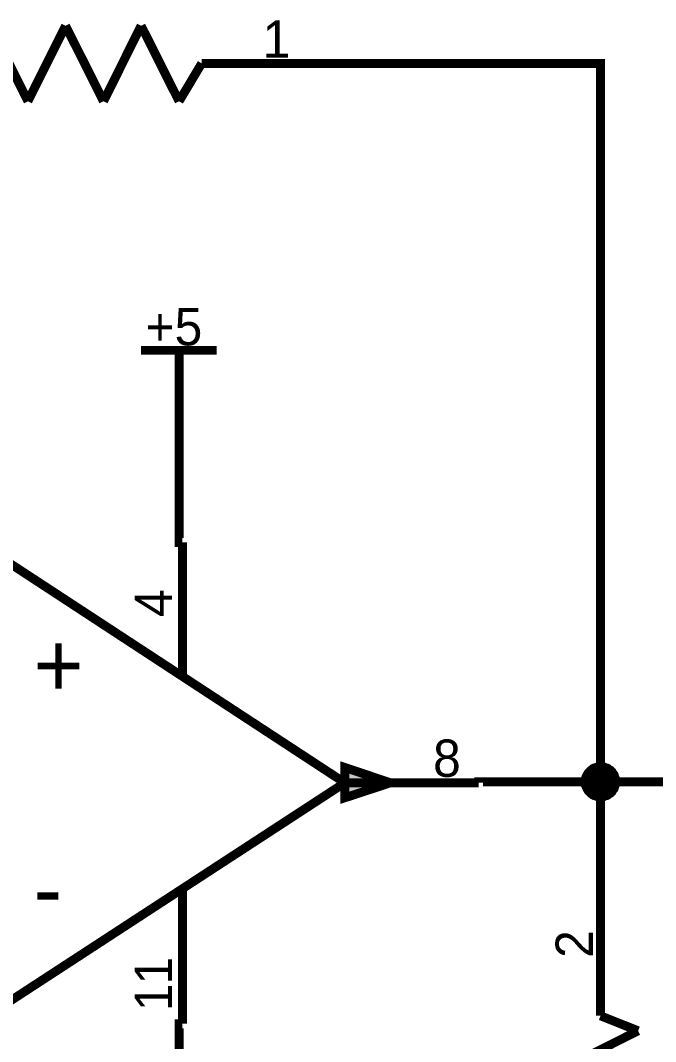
# Model space of a CAD drawing. Header units: millimetres. Extents: x 0 to 800, y 0 to 567.
# Drawn here: x 158.5 to 179.87, y 259.7 to 294.05 of the extents above; entities that cross this region are included whole.
import ezdxf

# ---------------------------------------------------------------- set-up
doc = ezdxf.new("R2010")
doc.units = ezdxf.units.MM
doc.layers.add('Sheet', color=255, linetype='Continuous')

msp = doc.modelspace()

# ---------------------------------------------------------------- linework, layer by layer
at = {"layer": 'Sheet'}
for points, const_width in [([(158.754, 291.33), (157.489, 293.872)], 0.3), ([(160.02, 293.872), (158.754, 291.33)], 0.3), ([(161.297, 291.33), (160.02, 293.872)], 0.3), ([(162.562, 293.872), (161.297, 291.33)], 0.3), ([(163.839, 291.33), (162.562, 293.872)], 0.3), ([(164.601, 292.606), (163.839, 291.33)], 0.3), ([(164.601, 292.606), (169.674, 292.606)], 0.3), ([(164.601, 292.606), (165.362, 292.606)], 0.3), ([(169.674, 292.606), (178.018, 292.606), (178.018, 268.438)], 0.3), ([(178.018, 265.649), (178.018, 268.438), (178.018, 268.438), (187.705, 268.438), (205.524, 268.438), (205.524, 290.21)], 0.3), ([(162.562, 282.952), (165.105, 282.952)], 0.3), ([(163.839, 280.41), (163.839, 282.952)], 0.3), ([(163.839, 280.41), (163.839, 276.49), (163.951, 276.49)], 0.3), ([(163.951, 271.988), (163.951, 276.49)], 0.3), ([(157.959, 275.908), (169.416, 268.404)], 0.3), ([(177.503, 268.438), (177.503, 268.46), (177.503, 268.494), (177.514, 268.516), (177.514, 268.539), (177.514, 268.561), (177.525, 268.584), (177.536, 268.617), (177.547, 268.64), (177.559, 268.662), (177.57, 268.684), (177.581, 268.696), (177.592, 268.718), (177.603, 268.74), (177.626, 268.763), (177.637, 268.774), (177.659, 268.796), (177.671, 268.808), (177.693, 268.83), (177.715, 268.841), (177.727, 268.852), (177.749, 268.875), (177.771, 268.886), (177.794, 268.897), (177.816, 268.897), (177.839, 268.908), (177.861, 268.92), (177.895, 268.931), (177.917, 268.931), (177.939, 268.931), (177.962, 268.942), (177.995, 268.942), (178.018, 268.942)], 0.3), ([(177.503, 268.438), (177.503, 268.46), (177.503, 268.494), (177.514, 268.516), (177.514, 268.539), (177.514, 268.561), (177.525, 268.584), (177.536, 268.617), (177.547, 268.64), (177.559, 268.662), (177.57, 268.684), (177.581, 268.696), (177.592, 268.718), (177.603, 268.74), (177.626, 268.763), (177.637, 268.774), (177.659, 268.796), (177.671, 268.808), (177.693, 268.83), (177.715, 268.841), (177.727, 268.852), (177.749, 268.875), (177.771, 268.886), (177.794, 268.897), (177.816, 268.897), (177.839, 268.908), (177.861, 268.92), (177.895, 268.931), (177.917, 268.931), (177.939, 268.931), (177.962, 268.942), (177.995, 268.942), (178.018, 268.942)], 0.3), ([(177.503, 268.438), (177.503, 268.46), (177.503, 268.494), (177.514, 268.516), (177.514, 268.539), (177.514, 268.561), (177.525, 268.584), (177.536, 268.617), (177.547, 268.64), (177.559, 268.662), (177.57, 268.684), (177.581, 268.696), (177.592, 268.718), (177.603, 268.74), (177.626, 268.763), (177.637, 268.774), (177.659, 268.796), (177.671, 268.808), (177.693, 268.83), (177.715, 268.841), (177.727, 268.852), (177.749, 268.875), (177.771, 268.886), (177.794, 268.897), (177.816, 268.897), (177.839, 268.908), (177.861, 268.92), (177.895, 268.931), (177.917, 268.931), (177.939, 268.931), (177.962, 268.942), (177.995, 268.942), (178.018, 268.942)], 0.3), ([(177.503, 268.438), (177.503, 268.46), (177.503, 268.494), (177.514, 268.516), (177.514, 268.539), (177.514, 268.561), (177.525, 268.584), (177.536, 268.617), (177.547, 268.64), (177.559, 268.662), (177.57, 268.684), (177.581, 268.696), (177.592, 268.718), (177.603, 268.74), (177.626, 268.763), (177.637, 268.774), (177.659, 268.796), (177.671, 268.808), (177.693, 268.83), (177.715, 268.841), (177.727, 268.852), (177.749, 268.875), (177.771, 268.886), (177.794, 268.897), (177.816, 268.897), (177.839, 268.908), (177.861, 268.92), (177.895, 268.931), (177.917, 268.931), (177.939, 268.931), (177.962, 268.942), (177.995, 268.942), (178.018, 268.942)], 0.3), ([(177.503, 268.438), (177.503, 268.46), (177.503, 268.494), (177.514, 268.516), (177.514, 268.539), (177.514, 268.561), (177.525, 268.584), (177.536, 268.617), (177.547, 268.64), (177.559, 268.662), (177.57, 268.684), (177.581, 268.696), (177.592, 268.718), (177.603, 268.74), (177.626, 268.763), (177.637, 268.774), (177.659, 268.796), (177.671, 268.808), (177.693, 268.83), (177.715, 268.841), (177.727, 268.852), (177.749, 268.875), (177.771, 268.886), (177.794, 268.897), (177.816, 268.897), (177.839, 268.908), (177.861, 268.92), (177.895, 268.931), (177.917, 268.931), (177.939, 268.931), (177.962, 268.942), (177.995, 268.942), (178.018, 268.942)], 0.3), ([(177.503, 268.438), (177.503, 268.46), (177.503, 268.494), (177.514, 268.516), (177.514, 268.539), (177.514, 268.561), (177.525, 268.584), (177.536, 268.617), (177.547, 268.64), (177.559, 268.662), (177.57, 268.684), (177.581, 268.696), (177.592, 268.718), (177.603, 268.74), (177.626, 268.763), (177.637, 268.774), (177.659, 268.796), (177.671, 268.808), (177.693, 268.83), (177.715, 268.841), (177.727, 268.852), (177.749, 268.875), (177.771, 268.886), (177.794, 268.897), (177.816, 268.897), (177.839, 268.908), (177.861, 268.92), (177.895, 268.931), (177.917, 268.931), (177.939, 268.931), (177.962, 268.942), (177.995, 268.942), (178.018, 268.942)], 0.3), ([(177.503, 268.438), (177.503, 268.46), (177.503, 268.494), (177.514, 268.516), (177.514, 268.539), (177.514, 268.561), (177.525, 268.584), (177.536, 268.617), (177.547, 268.64), (177.559, 268.662), (177.57, 268.684), (177.581, 268.696), (177.592, 268.718), (177.603, 268.74), (177.626, 268.763), (177.637, 268.774), (177.659, 268.796), (177.671, 268.808), (177.693, 268.83), (177.715, 268.841), (177.727, 268.852), (177.749, 268.875), (177.771, 268.886), (177.794, 268.897), (177.816, 268.897), (177.839, 268.908), (177.861, 268.92), (177.895, 268.931), (177.917, 268.931), (177.939, 268.931), (177.962, 268.942), (177.995, 268.942), (178.018, 268.942)], 0.3), ([(177.503, 268.438), (177.503, 268.46), (177.503, 268.494), (177.514, 268.516), (177.514, 268.539), (177.514, 268.561), (177.525, 268.584), (177.536, 268.617), (177.547, 268.64), (177.559, 268.662), (177.57, 268.684), (177.581, 268.696), (177.592, 268.718), (177.603, 268.74), (177.626, 268.763), (177.637, 268.774), (177.659, 268.796), (177.671, 268.808), (177.693, 268.83), (177.715, 268.841), (177.727, 268.852), (177.749, 268.875), (177.771, 268.886), (177.794, 268.897), (177.816, 268.897), (177.839, 268.908), (177.861, 268.92), (177.895, 268.931), (177.917, 268.931), (177.939, 268.931), (177.962, 268.942), (177.995, 268.942), (178.018, 268.942)], 0.3), ([(177.503, 268.438), (177.503, 268.46), (177.503, 268.494), (177.514, 268.516), (177.514, 268.539), (177.514, 268.561), (177.525, 268.584), (177.536, 268.617), (177.547, 268.64), (177.559, 268.662), (177.57, 268.684), (177.581, 268.696), (177.592, 268.718), (177.603, 268.74), (177.626, 268.763), (177.637, 268.774), (177.659, 268.796), (177.671, 268.808), (177.693, 268.83), (177.715, 268.841), (177.727, 268.852), (177.749, 268.875), (177.771, 268.886), (177.794, 268.897), (177.816, 268.897), (177.839, 268.908), (177.861, 268.92), (177.895, 268.931), (177.917, 268.931), (177.939, 268.931), (177.962, 268.942), (177.995, 268.942), (178.018, 268.942)], 0.0991), ([(177.503, 268.438), (177.503, 268.46), (177.503, 268.494), (177.514, 268.516), (177.514, 268.539), (177.514, 268.561), (177.525, 268.584), (177.536, 268.617), (177.547, 268.64), (177.559, 268.662), (177.57, 268.684), (177.581, 268.696), (177.592, 268.718), (177.603, 268.74), (177.626, 268.763), (177.637, 268.774), (177.659, 268.796), (177.671, 268.808), (177.693, 268.83), (177.715, 268.841), (177.727, 268.852), (177.749, 268.875), (177.771, 268.886), (177.794, 268.897), (177.816, 268.897), (177.839, 268.908), (177.861, 268.92), (177.895, 268.931), (177.917, 268.931), (177.939, 268.931), (177.962, 268.942), (177.995, 268.942), (178.018, 268.942)], 0.0991), ([(177.503, 268.438), (177.503, 268.46), (177.503, 268.494), (177.514, 268.516), (177.514, 268.539), (177.514, 268.561), (177.525, 268.584), (177.536, 268.617), (177.547, 268.64), (177.559, 268.662), (177.57, 268.684), (177.581, 268.696), (177.592, 268.718), (177.603, 268.74), (177.626, 268.763), (177.637, 268.774), (177.659, 268.796), (177.671, 268.808), (177.693, 268.83), (177.715, 268.841), (177.727, 268.852), (177.749, 268.875), (177.771, 268.886), (177.794, 268.897), (177.816, 268.897), (177.839, 268.908), (177.861, 268.92), (177.895, 268.931), (177.917, 268.931), (177.939, 268.931), (177.962, 268.942), (177.995, 268.942), (178.018, 268.942)], 0.0991), ([(177.503, 268.438), (177.503, 268.46), (177.503, 268.494), (177.514, 268.516), (177.514, 268.539), (177.514, 268.561), (177.525, 268.584), (177.536, 268.617), (177.547, 268.64), (177.559, 268.662), (177.57, 268.684), (177.581, 268.696), (177.592, 268.718), (177.603, 268.74), (177.626, 268.763), (177.637, 268.774), (177.659, 268.796), (177.671, 268.808), (177.693, 268.83), (177.715, 268.841), (177.727, 268.852), (177.749, 268.875), (177.771, 268.886), (177.794, 268.897), (177.816, 268.897), (177.839, 268.908), (177.861, 268.92), (177.895, 268.931), (177.917, 268.931), (177.939, 268.931), (177.962, 268.942), (177.995, 268.942), (178.018, 268.942)], 0.0991), ([(177.503, 268.438), (177.503, 268.46), (177.503, 268.494), (177.514, 268.516), (177.514, 268.539), (177.514, 268.561), (177.525, 268.584), (177.536, 268.617), (177.547, 268.64), (177.559, 268.662), (177.57, 268.684), (177.581, 268.696), (177.592, 268.718), (177.603, 268.74), (177.626, 268.763), (177.637, 268.774), (177.659, 268.796), (177.671, 268.808), (177.693, 268.83), (177.715, 268.841), (177.727, 268.852), (177.749, 268.875), (177.771, 268.886), (177.794, 268.897), (177.816, 268.897), (177.839, 268.908), (177.861, 268.92), (177.895, 268.931), (177.917, 268.931), (177.939, 268.931), (177.962, 268.942), (177.995, 268.942), (178.018, 268.942)], 0.0991), ([(177.503, 268.438), (177.503, 268.46), (177.503, 268.494), (177.514, 268.516), (177.514, 268.539), (177.514, 268.561), (177.525, 268.584), (177.536, 268.617), (177.547, 268.64), (177.559, 268.662), (177.57, 268.684), (177.581, 268.696), (177.592, 268.718), (177.603, 268.74), (177.626, 268.763), (177.637, 268.774), (177.659, 268.796), (177.671, 268.808), (177.693, 268.83), (177.715, 268.841), (177.727, 268.852), (177.749, 268.875), (177.771, 268.886), (177.794, 268.897), (177.816, 268.897), (177.839, 268.908), (177.861, 268.92), (177.895, 268.931), (177.917, 268.931), (177.939, 268.931), (177.962, 268.942), (177.995, 268.942), (178.018, 268.942)], 0.0991), ([(177.503, 268.438), (177.503, 268.46), (177.503, 268.494), (177.514, 268.516), (177.514, 268.539), (177.514, 268.561), (177.525, 268.584), (177.536, 268.617), (177.547, 268.64), (177.559, 268.662), (177.57, 268.684), (177.581, 268.696), (177.592, 268.718), (177.603, 268.74), (177.626, 268.763), (177.637, 268.774), (177.659, 268.796), (177.671, 268.808), (177.693, 268.83), (177.715, 268.841), (177.727, 268.852), (177.749, 268.875), (177.771, 268.886), (177.794, 268.897), (177.816, 268.897), (177.839, 268.908), (177.861, 268.92), (177.895, 268.931), (177.917, 268.931), (177.939, 268.931), (177.962, 268.942), (177.995, 268.942), (178.018, 268.942)], 0.0991), ([(177.503, 268.438), (177.503, 268.46), (177.503, 268.494), (177.514, 268.516), (177.514, 268.539), (177.514, 268.561), (177.525, 268.584), (177.536, 268.617), (177.547, 268.64), (177.559, 268.662), (177.57, 268.684), (177.581, 268.696), (177.592, 268.718), (177.603, 268.74), (177.626, 268.763), (177.637, 268.774), (177.659, 268.796), (177.671, 268.808), (177.693, 268.83), (177.715, 268.841), (177.727, 268.852), (177.749, 268.875), (177.771, 268.886), (177.794, 268.897), (177.816, 268.897), (177.839, 268.908), (177.861, 268.92), (177.895, 268.931), (177.917, 268.931), (177.939, 268.931), (177.962, 268.942), (177.995, 268.942), (178.018, 268.942)], 0.0991), ([(178.018, 268.942), (178.018, 268.942)], 0.3), ([(178.018, 268.942), (178.04, 268.942), (178.074, 268.942), (178.096, 268.931), (178.119, 268.931), (178.141, 268.931), (178.163, 268.92), (178.197, 268.908), (178.219, 268.897), (178.242, 268.897), (178.264, 268.886), (178.275, 268.875), (178.298, 268.852), (178.32, 268.841), (178.343, 268.83), (178.354, 268.808), (178.376, 268.796), (178.387, 268.774), (178.41, 268.763), (178.421, 268.74), (178.432, 268.718), (178.455, 268.696), (178.466, 268.684), (178.477, 268.662), (178.477, 268.64), (178.488, 268.617), (178.499, 268.584), (178.511, 268.561), (178.511, 268.539), (178.511, 268.516), (178.522, 268.494), (178.522, 268.46), (178.522, 268.438)], 0.3), ([(178.018, 268.942), (178.018, 268.942)], 0.3), ([(178.018, 268.942), (178.04, 268.942), (178.074, 268.942), (178.096, 268.931), (178.119, 268.931), (178.141, 268.931), (178.163, 268.92), (178.197, 268.908), (178.219, 268.897), (178.242, 268.897), (178.264, 268.886), (178.275, 268.875), (178.298, 268.852), (178.32, 268.841), (178.343, 268.83), (178.354, 268.808), (178.376, 268.796), (178.387, 268.774), (178.41, 268.763), (178.421, 268.74), (178.432, 268.718), (178.455, 268.696), (178.466, 268.684), (178.477, 268.662), (178.477, 268.64), (178.488, 268.617), (178.499, 268.584), (178.511, 268.561), (178.511, 268.539), (178.511, 268.516), (178.522, 268.494), (178.522, 268.46), (178.522, 268.438)], 0.3), ([(178.018, 268.942), (178.018, 268.942)], 0.3), ([(178.018, 268.942), (178.04, 268.942), (178.074, 268.942), (178.096, 268.931), (178.119, 268.931), (178.141, 268.931), (178.163, 268.92), (178.197, 268.908), (178.219, 268.897), (178.242, 268.897), (178.264, 268.886), (178.275, 268.875), (178.298, 268.852), (178.32, 268.841), (178.343, 268.83), (178.354, 268.808), (178.376, 268.796), (178.387, 268.774), (178.41, 268.763), (178.421, 268.74), (178.432, 268.718), (178.455, 268.696), (178.466, 268.684), (178.477, 268.662), (178.477, 268.64), (178.488, 268.617), (178.499, 268.584), (178.511, 268.561), (178.511, 268.539), (178.511, 268.516), (178.522, 268.494), (178.522, 268.46), (178.522, 268.438)], 0.3), ([(178.018, 268.942), (178.018, 268.942)], 0.3), ([(178.018, 268.942), (178.04, 268.942), (178.074, 268.942), (178.096, 268.931), (178.119, 268.931), (178.141, 268.931), (178.163, 268.92), (178.197, 268.908), (178.219, 268.897), (178.242, 268.897), (178.264, 268.886), (178.275, 268.875), (178.298, 268.852), (178.32, 268.841), (178.343, 268.83), (178.354, 268.808), (178.376, 268.796), (178.387, 268.774), (178.41, 268.763), (178.421, 268.74), (178.432, 268.718), (178.455, 268.696), (178.466, 268.684), (178.477, 268.662), (178.477, 268.64), (178.488, 268.617), (178.499, 268.584), (178.511, 268.561), (178.511, 268.539), (178.511, 268.516), (178.522, 268.494), (178.522, 268.46), (178.522, 268.438)], 0.3), ([(178.018, 268.942), (178.018, 268.942)], 0.3), ([(178.018, 268.942), (178.04, 268.942), (178.074, 268.942), (178.096, 268.931), (178.119, 268.931), (178.141, 268.931), (178.163, 268.92), (178.197, 268.908), (178.219, 268.897), (178.242, 268.897), (178.264, 268.886), (178.275, 268.875), (178.298, 268.852), (178.32, 268.841), (178.343, 268.83), (178.354, 268.808), (178.376, 268.796), (178.387, 268.774), (178.41, 268.763), (178.421, 268.74), (178.432, 268.718), (178.455, 268.696), (178.466, 268.684), (178.477, 268.662), (178.477, 268.64), (178.488, 268.617), (178.499, 268.584), (178.511, 268.561), (178.511, 268.539), (178.511, 268.516), (178.522, 268.494), (178.522, 268.46), (178.522, 268.438)], 0.3), ([(178.018, 268.942), (178.018, 268.942)], 0.3), ([(178.018, 268.942), (178.04, 268.942), (178.074, 268.942), (178.096, 268.931), (178.119, 268.931), (178.141, 268.931), (178.163, 268.92), (178.197, 268.908), (178.219, 268.897), (178.242, 268.897), (178.264, 268.886), (178.275, 268.875), (178.298, 268.852), (178.32, 268.841), (178.343, 268.83), (178.354, 268.808), (178.376, 268.796), (178.387, 268.774), (178.41, 268.763), (178.421, 268.74), (178.432, 268.718), (178.455, 268.696), (178.466, 268.684), (178.477, 268.662), (178.477, 268.64), (178.488, 268.617), (178.499, 268.584), (178.511, 268.561), (178.511, 268.539), (178.511, 268.516), (178.522, 268.494), (178.522, 268.46), (178.522, 268.438)], 0.3), ([(178.018, 268.942), (178.018, 268.942)], 0.3), ([(178.018, 268.942), (178.04, 268.942), (178.074, 268.942), (178.096, 268.931), (178.119, 268.931), (178.141, 268.931), (178.163, 268.92), (178.197, 268.908), (178.219, 268.897), (178.242, 268.897), (178.264, 268.886), (178.275, 268.875), (178.298, 268.852), (178.32, 268.841), (178.343, 268.83), (178.354, 268.808), (178.376, 268.796), (178.387, 268.774), (178.41, 268.763), (178.421, 268.74), (178.432, 268.718), (178.455, 268.696), (178.466, 268.684), (178.477, 268.662), (178.477, 268.64), (178.488, 268.617), (178.499, 268.584), (178.511, 268.561), (178.511, 268.539), (178.511, 268.516), (178.522, 268.494), (178.522, 268.46), (178.522, 268.438)], 0.3), ([(178.018, 268.942), (178.018, 268.942)], 0.3), ([(178.018, 268.942), (178.04, 268.942), (178.074, 268.942), (178.096, 268.931), (178.119, 268.931), (178.141, 268.931), (178.163, 268.92), (178.197, 268.908), (178.219, 268.897), (178.242, 268.897), (178.264, 268.886), (178.275, 268.875), (178.298, 268.852), (178.32, 268.841), (178.343, 268.83), (178.354, 268.808), (178.376, 268.796), (178.387, 268.774), (178.41, 268.763), (178.421, 268.74), (178.432, 268.718), (178.455, 268.696), (178.466, 268.684), (178.477, 268.662), (178.477, 268.64), (178.488, 268.617), (178.499, 268.584), (178.511, 268.561), (178.511, 268.539), (178.511, 268.516), (178.522, 268.494), (178.522, 268.46), (178.522, 268.438)], 0.3), ([(178.018, 268.942), (178.018, 268.942)], 0.0991), ([(178.018, 268.942), (178.04, 268.942), (178.074, 268.942), (178.096, 268.931), (178.119, 268.931), (178.141, 268.931), (178.163, 268.92), (178.197, 268.908), (178.219, 268.897), (178.242, 268.897), (178.264, 268.886), (178.275, 268.875), (178.298, 268.852), (178.32, 268.841), (178.343, 268.83), (178.354, 268.808), (178.376, 268.796), (178.387, 268.774), (178.41, 268.763), (178.421, 268.74), (178.432, 268.718), (178.455, 268.696), (178.466, 268.684), (178.477, 268.662), (178.477, 268.64), (178.488, 268.617), (178.499, 268.584), (178.511, 268.561), (178.511, 268.539), (178.511, 268.516), (178.522, 268.494), (178.522, 268.46), (178.522, 268.438)], 0.0991), ([(178.018, 268.942), (178.018, 268.942)], 0.0991), ([(178.018, 268.942), (178.04, 268.942), (178.074, 268.942), (178.096, 268.931), (178.119, 268.931), (178.141, 268.931), (178.163, 268.92), (178.197, 268.908), (178.219, 268.897), (178.242, 268.897), (178.264, 268.886), (178.275, 268.875), (178.298, 268.852), (178.32, 268.841), (178.343, 268.83), (178.354, 268.808), (178.376, 268.796), (178.387, 268.774), (178.41, 268.763), (178.421, 268.74), (178.432, 268.718), (178.455, 268.696), (178.466, 268.684), (178.477, 268.662), (178.477, 268.64), (178.488, 268.617), (178.499, 268.584), (178.511, 268.561), (178.511, 268.539), (178.511, 268.516), (178.522, 268.494), (178.522, 268.46), (178.522, 268.438)], 0.0991), ([(178.018, 268.942), (178.018, 268.942)], 0.0991), ([(178.018, 268.942), (178.04, 268.942), (178.074, 268.942), (178.096, 268.931), (178.119, 268.931), (178.141, 268.931), (178.163, 268.92), (178.197, 268.908), (178.219, 268.897), (178.242, 268.897), (178.264, 268.886), (178.275, 268.875), (178.298, 268.852), (178.32, 268.841), (178.343, 268.83), (178.354, 268.808), (178.376, 268.796), (178.387, 268.774), (178.41, 268.763), (178.421, 268.74), (178.432, 268.718), (178.455, 268.696), (178.466, 268.684), (178.477, 268.662), (178.477, 268.64), (178.488, 268.617), (178.499, 268.584), (178.511, 268.561), (178.511, 268.539), (178.511, 268.516), (178.522, 268.494), (178.522, 268.46), (178.522, 268.438)], 0.0991), ([(178.018, 268.942), (178.018, 268.942)], 0.0991), ([(178.018, 268.942), (178.04, 268.942), (178.074, 268.942), (178.096, 268.931), (178.119, 268.931), (178.141, 268.931), (178.163, 268.92), (178.197, 268.908), (178.219, 268.897), (178.242, 268.897), (178.264, 268.886), (178.275, 268.875), (178.298, 268.852), (178.32, 268.841), (178.343, 268.83), (178.354, 268.808), (178.376, 268.796), (178.387, 268.774), (178.41, 268.763), (178.421, 268.74), (178.432, 268.718), (178.455, 268.696), (178.466, 268.684), (178.477, 268.662), (178.477, 268.64), (178.488, 268.617), (178.499, 268.584), (178.511, 268.561), (178.511, 268.539), (178.511, 268.516), (178.522, 268.494), (178.522, 268.46), (178.522, 268.438)], 0.0991), ([(178.018, 268.942), (178.018, 268.942)], 0.0991), ([(178.018, 268.942), (178.04, 268.942), (178.074, 268.942), (178.096, 268.931), (178.119, 268.931), (178.141, 268.931), (178.163, 268.92), (178.197, 268.908), (178.219, 268.897), (178.242, 268.897), (178.264, 268.886), (178.275, 268.875), (178.298, 268.852), (178.32, 268.841), (178.343, 268.83), (178.354, 268.808), (178.376, 268.796), (178.387, 268.774), (178.41, 268.763), (178.421, 268.74), (178.432, 268.718), (178.455, 268.696), (178.466, 268.684), (178.477, 268.662), (178.477, 268.64), (178.488, 268.617), (178.499, 268.584), (178.511, 268.561), (178.511, 268.539), (178.511, 268.516), (178.522, 268.494), (178.522, 268.46), (178.522, 268.438)], 0.0991), ([(178.018, 268.942), (178.018, 268.942)], 0.0991), ([(178.018, 268.942), (178.04, 268.942), (178.074, 268.942), (178.096, 268.931), (178.119, 268.931), (178.141, 268.931), (178.163, 268.92), (178.197, 268.908), (178.219, 268.897), (178.242, 268.897), (178.264, 268.886), (178.275, 268.875), (178.298, 268.852), (178.32, 268.841), (178.343, 268.83), (178.354, 268.808), (178.376, 268.796), (178.387, 268.774), (178.41, 268.763), (178.421, 268.74), (178.432, 268.718), (178.455, 268.696), (178.466, 268.684), (178.477, 268.662), (178.477, 268.64), (178.488, 268.617), (178.499, 268.584), (178.511, 268.561), (178.511, 268.539), (178.511, 268.516), (178.522, 268.494), (178.522, 268.46), (178.522, 268.438)], 0.0991), ([(178.018, 268.942), (178.018, 268.942)], 0.0991), ([(178.018, 268.942), (178.04, 268.942), (178.074, 268.942), (178.096, 268.931), (178.119, 268.931), (178.141, 268.931), (178.163, 268.92), (178.197, 268.908), (178.219, 268.897), (178.242, 268.897), (178.264, 268.886), (178.275, 268.875), (178.298, 268.852), (178.32, 268.841), (178.343, 268.83), (178.354, 268.808), (178.376, 268.796), (178.387, 268.774), (178.41, 268.763), (178.421, 268.74), (178.432, 268.718), (178.455, 268.696), (178.466, 268.684), (178.477, 268.662), (178.477, 268.64), (178.488, 268.617), (178.499, 268.584), (178.511, 268.561), (178.511, 268.539), (178.511, 268.516), (178.522, 268.494), (178.522, 268.46), (178.522, 268.438)], 0.0991), ([(178.018, 268.942), (178.018, 268.942)], 0.0991), ([(178.018, 268.942), (178.04, 268.942), (178.074, 268.942), (178.096, 268.931), (178.119, 268.931), (178.141, 268.931), (178.163, 268.92), (178.197, 268.908), (178.219, 268.897), (178.242, 268.897), (178.264, 268.886), (178.275, 268.875), (178.298, 268.852), (178.32, 268.841), (178.343, 268.83), (178.354, 268.808), (178.376, 268.796), (178.387, 268.774), (178.41, 268.763), (178.421, 268.74), (178.432, 268.718), (178.455, 268.696), (178.466, 268.684), (178.477, 268.662), (178.477, 268.64), (178.488, 268.617), (178.499, 268.584), (178.511, 268.561), (178.511, 268.539), (178.511, 268.516), (178.522, 268.494), (178.522, 268.46), (178.522, 268.438)], 0.0991), ([(169.416, 268.404), (157.926, 260.912)], 0.3), ([(169.416, 268.404), (173.919, 268.404)], 0.3), ([(173.919, 268.404), (173.919, 268.438), (178.018, 268.438)], 0.3), ([(178.018, 267.934), (177.995, 267.934), (177.962, 267.934), (177.939, 267.945), (177.917, 267.945), (177.895, 267.945), (177.861, 267.956), (177.839, 267.968), (177.816, 267.979), (177.794, 267.979), (177.771, 267.99), (177.749, 268.001), (177.727, 268.024), (177.715, 268.035), (177.693, 268.046), (177.671, 268.068), (177.659, 268.08), (177.637, 268.102), (177.626, 268.113), (177.603, 268.136), (177.592, 268.158), (177.581, 268.18), (177.57, 268.192), (177.559, 268.214), (177.547, 268.236), (177.536, 268.259), (177.525, 268.292), (177.514, 268.315), (177.514, 268.337), (177.514, 268.36), (177.503, 268.382), (177.503, 268.416), (177.503, 268.438)], 0.3), ([(177.503, 268.438), (177.503, 268.438)], 0.3), ([(178.018, 267.934), (177.995, 267.934), (177.962, 267.934), (177.939, 267.945), (177.917, 267.945), (177.895, 267.945), (177.861, 267.956), (177.839, 267.968), (177.816, 267.979), (177.794, 267.979), (177.771, 267.99), (177.749, 268.001), (177.727, 268.024), (177.715, 268.035), (177.693, 268.046), (177.671, 268.068), (177.659, 268.08), (177.637, 268.102), (177.626, 268.113), (177.603, 268.136), (177.592, 268.158), (177.581, 268.18), (177.57, 268.192), (177.559, 268.214), (177.547, 268.236), (177.536, 268.259), (177.525, 268.292), (177.514, 268.315), (177.514, 268.337), (177.514, 268.36), (177.503, 268.382), (177.503, 268.416), (177.503, 268.438)], 0.3), ([(177.503, 268.438), (177.503, 268.438)], 0.3), ([(178.018, 267.934), (177.995, 267.934), (177.962, 267.934), (177.939, 267.945), (177.917, 267.945), (177.895, 267.945), (177.861, 267.956), (177.839, 267.968), (177.816, 267.979), (177.794, 267.979), (177.771, 267.99), (177.749, 268.001), (177.727, 268.024), (177.715, 268.035), (177.693, 268.046), (177.671, 268.068), (177.659, 268.08), (177.637, 268.102), (177.626, 268.113), (177.603, 268.136), (177.592, 268.158), (177.581, 268.18), (177.57, 268.192), (177.559, 268.214), (177.547, 268.236), (177.536, 268.259), (177.525, 268.292), (177.514, 268.315), (177.514, 268.337), (177.514, 268.36), (177.503, 268.382), (177.503, 268.416), (177.503, 268.438)], 0.3), ([(177.503, 268.438), (177.503, 268.438)], 0.3), ([(178.018, 267.934), (177.995, 267.934), (177.962, 267.934), (177.939, 267.945), (177.917, 267.945), (177.895, 267.945), (177.861, 267.956), (177.839, 267.968), (177.816, 267.979), (177.794, 267.979), (177.771, 267.99), (177.749, 268.001), (177.727, 268.024), (177.715, 268.035), (177.693, 268.046), (177.671, 268.068), (177.659, 268.08), (177.637, 268.102), (177.626, 268.113), (177.603, 268.136), (177.592, 268.158), (177.581, 268.18), (177.57, 268.192), (177.559, 268.214), (177.547, 268.236), (177.536, 268.259), (177.525, 268.292), (177.514, 268.315), (177.514, 268.337), (177.514, 268.36), (177.503, 268.382), (177.503, 268.416), (177.503, 268.438)], 0.3), ([(177.503, 268.438), (177.503, 268.438)], 0.3), ([(178.018, 267.934), (177.995, 267.934), (177.962, 267.934), (177.939, 267.945), (177.917, 267.945), (177.895, 267.945), (177.861, 267.956), (177.839, 267.968), (177.816, 267.979), (177.794, 267.979), (177.771, 267.99), (177.749, 268.001), (177.727, 268.024), (177.715, 268.035), (177.693, 268.046), (177.671, 268.068), (177.659, 268.08), (177.637, 268.102), (177.626, 268.113), (177.603, 268.136), (177.592, 268.158), (177.581, 268.18), (177.57, 268.192), (177.559, 268.214), (177.547, 268.236), (177.536, 268.259), (177.525, 268.292), (177.514, 268.315), (177.514, 268.337), (177.514, 268.36), (177.503, 268.382), (177.503, 268.416), (177.503, 268.438)], 0.3), ([(177.503, 268.438), (177.503, 268.438)], 0.3), ([(178.018, 267.934), (177.995, 267.934), (177.962, 267.934), (177.939, 267.945), (177.917, 267.945), (177.895, 267.945), (177.861, 267.956), (177.839, 267.968), (177.816, 267.979), (177.794, 267.979), (177.771, 267.99), (177.749, 268.001), (177.727, 268.024), (177.715, 268.035), (177.693, 268.046), (177.671, 268.068), (177.659, 268.08), (177.637, 268.102), (177.626, 268.113), (177.603, 268.136), (177.592, 268.158), (177.581, 268.18), (177.57, 268.192), (177.559, 268.214), (177.547, 268.236), (177.536, 268.259), (177.525, 268.292), (177.514, 268.315), (177.514, 268.337), (177.514, 268.36), (177.503, 268.382), (177.503, 268.416), (177.503, 268.438)], 0.3), ([(177.503, 268.438), (177.503, 268.438)], 0.3), ([(178.018, 267.934), (177.995, 267.934), (177.962, 267.934), (177.939, 267.945), (177.917, 267.945), (177.895, 267.945), (177.861, 267.956), (177.839, 267.968), (177.816, 267.979), (177.794, 267.979), (177.771, 267.99), (177.749, 268.001), (177.727, 268.024), (177.715, 268.035), (177.693, 268.046), (177.671, 268.068), (177.659, 268.08), (177.637, 268.102), (177.626, 268.113), (177.603, 268.136), (177.592, 268.158), (177.581, 268.18), (177.57, 268.192), (177.559, 268.214), (177.547, 268.236), (177.536, 268.259), (177.525, 268.292), (177.514, 268.315), (177.514, 268.337), (177.514, 268.36), (177.503, 268.382), (177.503, 268.416), (177.503, 268.438)], 0.3), ([(177.503, 268.438), (177.503, 268.438)], 0.3), ([(178.018, 267.934), (177.995, 267.934), (177.962, 267.934), (177.939, 267.945), (177.917, 267.945), (177.895, 267.945), (177.861, 267.956), (177.839, 267.968), (177.816, 267.979), (177.794, 267.979), (177.771, 267.99), (177.749, 268.001), (177.727, 268.024), (177.715, 268.035), (177.693, 268.046), (177.671, 268.068), (177.659, 268.08), (177.637, 268.102), (177.626, 268.113), (177.603, 268.136), (177.592, 268.158), (177.581, 268.18), (177.57, 268.192), (177.559, 268.214), (177.547, 268.236), (177.536, 268.259), (177.525, 268.292), (177.514, 268.315), (177.514, 268.337), (177.514, 268.36), (177.503, 268.382), (177.503, 268.416), (177.503, 268.438)], 0.3), ([(177.503, 268.438), (177.503, 268.438)], 0.3), ([(178.018, 267.934), (177.995, 267.934), (177.962, 267.934), (177.939, 267.945), (177.917, 267.945), (177.895, 267.945), (177.861, 267.956), (177.839, 267.968), (177.816, 267.979), (177.794, 267.979), (177.771, 267.99), (177.749, 268.001), (177.727, 268.024), (177.715, 268.035), (177.693, 268.046), (177.671, 268.068), (177.659, 268.08), (177.637, 268.102), (177.626, 268.113), (177.603, 268.136), (177.592, 268.158), (177.581, 268.18), (177.57, 268.192), (177.559, 268.214), (177.547, 268.236), (177.536, 268.259), (177.525, 268.292), (177.514, 268.315), (177.514, 268.337), (177.514, 268.36), (177.503, 268.382), (177.503, 268.416), (177.503, 268.438)], 0.0991), ([(177.503, 268.438), (177.503, 268.438)], 0.0991), ([(178.018, 267.934), (177.995, 267.934), (177.962, 267.934), (177.939, 267.945), (177.917, 267.945), (177.895, 267.945), (177.861, 267.956), (177.839, 267.968), (177.816, 267.979), (177.794, 267.979), (177.771, 267.99), (177.749, 268.001), (177.727, 268.024), (177.715, 268.035), (177.693, 268.046), (177.671, 268.068), (177.659, 268.08), (177.637, 268.102), (177.626, 268.113), (177.603, 268.136), (177.592, 268.158), (177.581, 268.18), (177.57, 268.192), (177.559, 268.214), (177.547, 268.236), (177.536, 268.259), (177.525, 268.292), (177.514, 268.315), (177.514, 268.337), (177.514, 268.36), (177.503, 268.382), (177.503, 268.416), (177.503, 268.438)], 0.0991), ([(177.503, 268.438), (177.503, 268.438)], 0.0991), ([(178.018, 267.934), (177.995, 267.934), (177.962, 267.934), (177.939, 267.945), (177.917, 267.945), (177.895, 267.945), (177.861, 267.956), (177.839, 267.968), (177.816, 267.979), (177.794, 267.979), (177.771, 267.99), (177.749, 268.001), (177.727, 268.024), (177.715, 268.035), (177.693, 268.046), (177.671, 268.068), (177.659, 268.08), (177.637, 268.102), (177.626, 268.113), (177.603, 268.136), (177.592, 268.158), (177.581, 268.18), (177.57, 268.192), (177.559, 268.214), (177.547, 268.236), (177.536, 268.259), (177.525, 268.292), (177.514, 268.315), (177.514, 268.337), (177.514, 268.36), (177.503, 268.382), (177.503, 268.416), (177.503, 268.438)], 0.0991), ([(177.503, 268.438), (177.503, 268.438)], 0.0991), ([(178.018, 267.934), (177.995, 267.934), (177.962, 267.934), (177.939, 267.945), (177.917, 267.945), (177.895, 267.945), (177.861, 267.956), (177.839, 267.968), (177.816, 267.979), (177.794, 267.979), (177.771, 267.99), (177.749, 268.001), (177.727, 268.024), (177.715, 268.035), (177.693, 268.046), (177.671, 268.068), (177.659, 268.08), (177.637, 268.102), (177.626, 268.113), (177.603, 268.136), (177.592, 268.158), (177.581, 268.18), (177.57, 268.192), (177.559, 268.214), (177.547, 268.236), (177.536, 268.259), (177.525, 268.292), (177.514, 268.315), (177.514, 268.337), (177.514, 268.36), (177.503, 268.382), (177.503, 268.416), (177.503, 268.438)], 0.0991), ([(177.503, 268.438), (177.503, 268.438)], 0.0991), ([(178.018, 267.934), (177.995, 267.934), (177.962, 267.934), (177.939, 267.945), (177.917, 267.945), (177.895, 267.945), (177.861, 267.956), (177.839, 267.968), (177.816, 267.979), (177.794, 267.979), (177.771, 267.99), (177.749, 268.001), (177.727, 268.024), (177.715, 268.035), (177.693, 268.046), (177.671, 268.068), (177.659, 268.08), (177.637, 268.102), (177.626, 268.113), (177.603, 268.136), (177.592, 268.158), (177.581, 268.18), (177.57, 268.192), (177.559, 268.214), (177.547, 268.236), (177.536, 268.259), (177.525, 268.292), (177.514, 268.315), (177.514, 268.337), (177.514, 268.36), (177.503, 268.382), (177.503, 268.416), (177.503, 268.438)], 0.0991), ([(177.503, 268.438), (177.503, 268.438)], 0.0991), ([(178.018, 267.934), (177.995, 267.934), (177.962, 267.934), (177.939, 267.945), (177.917, 267.945), (177.895, 267.945), (177.861, 267.956), (177.839, 267.968), (177.816, 267.979), (177.794, 267.979), (177.771, 267.99), (177.749, 268.001), (177.727, 268.024), (177.715, 268.035), (177.693, 268.046), (177.671, 268.068), (177.659, 268.08), (177.637, 268.102), (177.626, 268.113), (177.603, 268.136), (177.592, 268.158), (177.581, 268.18), (177.57, 268.192), (177.559, 268.214), (177.547, 268.236), (177.536, 268.259), (177.525, 268.292), (177.514, 268.315), (177.514, 268.337), (177.514, 268.36), (177.503, 268.382), (177.503, 268.416), (177.503, 268.438)], 0.0991), ([(177.503, 268.438), (177.503, 268.438)], 0.0991), ([(178.018, 267.934), (177.995, 267.934), (177.962, 267.934), (177.939, 267.945), (177.917, 267.945), (177.895, 267.945), (177.861, 267.956), (177.839, 267.968), (177.816, 267.979), (177.794, 267.979), (177.771, 267.99), (177.749, 268.001), (177.727, 268.024), (177.715, 268.035), (177.693, 268.046), (177.671, 268.068), (177.659, 268.08), (177.637, 268.102), (177.626, 268.113), (177.603, 268.136), (177.592, 268.158), (177.581, 268.18), (177.57, 268.192), (177.559, 268.214), (177.547, 268.236), (177.536, 268.259), (177.525, 268.292), (177.514, 268.315), (177.514, 268.337), (177.514, 268.36), (177.503, 268.382), (177.503, 268.416), (177.503, 268.438)], 0.0991), ([(177.503, 268.438), (177.503, 268.438)], 0.0991), ([(178.018, 267.934), (177.995, 267.934), (177.962, 267.934), (177.939, 267.945), (177.917, 267.945), (177.895, 267.945), (177.861, 267.956), (177.839, 267.968), (177.816, 267.979), (177.794, 267.979), (177.771, 267.99), (177.749, 268.001), (177.727, 268.024), (177.715, 268.035), (177.693, 268.046), (177.671, 268.068), (177.659, 268.08), (177.637, 268.102), (177.626, 268.113), (177.603, 268.136), (177.592, 268.158), (177.581, 268.18), (177.57, 268.192), (177.559, 268.214), (177.547, 268.236), (177.536, 268.259), (177.525, 268.292), (177.514, 268.315), (177.514, 268.337), (177.514, 268.36), (177.503, 268.382), (177.503, 268.416), (177.503, 268.438)], 0.0991), ([(177.503, 268.438), (177.503, 268.438)], 0.0991), ([(178.522, 268.438), (178.522, 268.416), (178.522, 268.382), (178.511, 268.36), (178.511, 268.337), (178.511, 268.315), (178.499, 268.292), (178.488, 268.259), (178.477, 268.236), (178.477, 268.214), (178.466, 268.192), (178.455, 268.18), (178.432, 268.158), (178.421, 268.136), (178.41, 268.113), (178.387, 268.102), (178.376, 268.08), (178.354, 268.068), (178.343, 268.046), (178.32, 268.035), (178.298, 268.024), (178.275, 268.001), (178.264, 267.99), (178.242, 267.979), (178.219, 267.979), (178.197, 267.968), (178.163, 267.956), (178.141, 267.945), (178.119, 267.945), (178.096, 267.945), (178.074, 267.934), (178.04, 267.934), (178.018, 267.934)], 0.3), ([(178.522, 268.438), (178.522, 268.416), (178.522, 268.382), (178.511, 268.36), (178.511, 268.337), (178.511, 268.315), (178.499, 268.292), (178.488, 268.259), (178.477, 268.236), (178.477, 268.214), (178.466, 268.192), (178.455, 268.18), (178.432, 268.158), (178.421, 268.136), (178.41, 268.113), (178.387, 268.102), (178.376, 268.08), (178.354, 268.068), (178.343, 268.046), (178.32, 268.035), (178.298, 268.024), (178.275, 268.001), (178.264, 267.99), (178.242, 267.979), (178.219, 267.979), (178.197, 267.968), (178.163, 267.956), (178.141, 267.945), (178.119, 267.945), (178.096, 267.945), (178.074, 267.934), (178.04, 267.934), (178.018, 267.934)], 0.3), ([(178.522, 268.438), (178.522, 268.416), (178.522, 268.382), (178.511, 268.36), (178.511, 268.337), (178.511, 268.315), (178.499, 268.292), (178.488, 268.259), (178.477, 268.236), (178.477, 268.214), (178.466, 268.192), (178.455, 268.18), (178.432, 268.158), (178.421, 268.136), (178.41, 268.113), (178.387, 268.102), (178.376, 268.08), (178.354, 268.068), (178.343, 268.046), (178.32, 268.035), (178.298, 268.024), (178.275, 268.001), (178.264, 267.99), (178.242, 267.979), (178.219, 267.979), (178.197, 267.968), (178.163, 267.956), (178.141, 267.945), (178.119, 267.945), (178.096, 267.945), (178.074, 267.934), (178.04, 267.934), (178.018, 267.934)], 0.3), ([(178.522, 268.438), (178.522, 268.416), (178.522, 268.382), (178.511, 268.36), (178.511, 268.337), (178.511, 268.315), (178.499, 268.292), (178.488, 268.259), (178.477, 268.236), (178.477, 268.214), (178.466, 268.192), (178.455, 268.18), (178.432, 268.158), (178.421, 268.136), (178.41, 268.113), (178.387, 268.102), (178.376, 268.08), (178.354, 268.068), (178.343, 268.046), (178.32, 268.035), (178.298, 268.024), (178.275, 268.001), (178.264, 267.99), (178.242, 267.979), (178.219, 267.979), (178.197, 267.968), (178.163, 267.956), (178.141, 267.945), (178.119, 267.945), (178.096, 267.945), (178.074, 267.934), (178.04, 267.934), (178.018, 267.934)], 0.3), ([(178.522, 268.438), (178.522, 268.416), (178.522, 268.382), (178.511, 268.36), (178.511, 268.337), (178.511, 268.315), (178.499, 268.292), (178.488, 268.259), (178.477, 268.236), (178.477, 268.214), (178.466, 268.192), (178.455, 268.18), (178.432, 268.158), (178.421, 268.136), (178.41, 268.113), (178.387, 268.102), (178.376, 268.08), (178.354, 268.068), (178.343, 268.046), (178.32, 268.035), (178.298, 268.024), (178.275, 268.001), (178.264, 267.99), (178.242, 267.979), (178.219, 267.979), (178.197, 267.968), (178.163, 267.956), (178.141, 267.945), (178.119, 267.945), (178.096, 267.945), (178.074, 267.934), (178.04, 267.934), (178.018, 267.934)], 0.3), ([(178.522, 268.438), (178.522, 268.416), (178.522, 268.382), (178.511, 268.36), (178.511, 268.337), (178.511, 268.315), (178.499, 268.292), (178.488, 268.259), (178.477, 268.236), (178.477, 268.214), (178.466, 268.192), (178.455, 268.18), (178.432, 268.158), (178.421, 268.136), (178.41, 268.113), (178.387, 268.102), (178.376, 268.08), (178.354, 268.068), (178.343, 268.046), (178.32, 268.035), (178.298, 268.024), (178.275, 268.001), (178.264, 267.99), (178.242, 267.979), (178.219, 267.979), (178.197, 267.968), (178.163, 267.956), (178.141, 267.945), (178.119, 267.945), (178.096, 267.945), (178.074, 267.934), (178.04, 267.934), (178.018, 267.934)], 0.3), ([(178.522, 268.438), (178.522, 268.416), (178.522, 268.382), (178.511, 268.36), (178.511, 268.337), (178.511, 268.315), (178.499, 268.292), (178.488, 268.259), (178.477, 268.236), (178.477, 268.214), (178.466, 268.192), (178.455, 268.18), (178.432, 268.158), (178.421, 268.136), (178.41, 268.113), (178.387, 268.102), (178.376, 268.08), (178.354, 268.068), (178.343, 268.046), (178.32, 268.035), (178.298, 268.024), (178.275, 268.001), (178.264, 267.99), (178.242, 267.979), (178.219, 267.979), (178.197, 267.968), (178.163, 267.956), (178.141, 267.945), (178.119, 267.945), (178.096, 267.945), (178.074, 267.934), (178.04, 267.934), (178.018, 267.934)], 0.3), ([(178.522, 268.438), (178.522, 268.416), (178.522, 268.382), (178.511, 268.36), (178.511, 268.337), (178.511, 268.315), (178.499, 268.292), (178.488, 268.259), (178.477, 268.236), (178.477, 268.214), (178.466, 268.192), (178.455, 268.18), (178.432, 268.158), (178.421, 268.136), (178.41, 268.113), (178.387, 268.102), (178.376, 268.08), (178.354, 268.068), (178.343, 268.046), (178.32, 268.035), (178.298, 268.024), (178.275, 268.001), (178.264, 267.99), (178.242, 267.979), (178.219, 267.979), (178.197, 267.968), (178.163, 267.956), (178.141, 267.945), (178.119, 267.945), (178.096, 267.945), (178.074, 267.934), (178.04, 267.934), (178.018, 267.934)], 0.3), ([(178.522, 268.438), (178.522, 268.416), (178.522, 268.382), (178.511, 268.36), (178.511, 268.337), (178.511, 268.315), (178.499, 268.292), (178.488, 268.259), (178.477, 268.236), (178.477, 268.214), (178.466, 268.192), (178.455, 268.18), (178.432, 268.158), (178.421, 268.136), (178.41, 268.113), (178.387, 268.102), (178.376, 268.08), (178.354, 268.068), (178.343, 268.046), (178.32, 268.035), (178.298, 268.024), (178.275, 268.001), (178.264, 267.99), (178.242, 267.979), (178.219, 267.979), (178.197, 267.968), (178.163, 267.956), (178.141, 267.945), (178.119, 267.945), (178.096, 267.945), (178.074, 267.934), (178.04, 267.934), (178.018, 267.934)], 0.0991), ([(178.522, 268.438), (178.522, 268.416), (178.522, 268.382), (178.511, 268.36), (178.511, 268.337), (178.511, 268.315), (178.499, 268.292), (178.488, 268.259), (178.477, 268.236), (178.477, 268.214), (178.466, 268.192), (178.455, 268.18), (178.432, 268.158), (178.421, 268.136), (178.41, 268.113), (178.387, 268.102), (178.376, 268.08), (178.354, 268.068), (178.343, 268.046), (178.32, 268.035), (178.298, 268.024), (178.275, 268.001), (178.264, 267.99), (178.242, 267.979), (178.219, 267.979), (178.197, 267.968), (178.163, 267.956), (178.141, 267.945), (178.119, 267.945), (178.096, 267.945), (178.074, 267.934), (178.04, 267.934), (178.018, 267.934)], 0.0991), ([(178.522, 268.438), (178.522, 268.416), (178.522, 268.382), (178.511, 268.36), (178.511, 268.337), (178.511, 268.315), (178.499, 268.292), (178.488, 268.259), (178.477, 268.236), (178.477, 268.214), (178.466, 268.192), (178.455, 268.18), (178.432, 268.158), (178.421, 268.136), (178.41, 268.113), (178.387, 268.102), (178.376, 268.08), (178.354, 268.068), (178.343, 268.046), (178.32, 268.035), (178.298, 268.024), (178.275, 268.001), (178.264, 267.99), (178.242, 267.979), (178.219, 267.979), (178.197, 267.968), (178.163, 267.956), (178.141, 267.945), (178.119, 267.945), (178.096, 267.945), (178.074, 267.934), (178.04, 267.934), (178.018, 267.934)], 0.0991), ([(178.522, 268.438), (178.522, 268.416), (178.522, 268.382), (178.511, 268.36), (178.511, 268.337), (178.511, 268.315), (178.499, 268.292), (178.488, 268.259), (178.477, 268.236), (178.477, 268.214), (178.466, 268.192), (178.455, 268.18), (178.432, 268.158), (178.421, 268.136), (178.41, 268.113), (178.387, 268.102), (178.376, 268.08), (178.354, 268.068), (178.343, 268.046), (178.32, 268.035), (178.298, 268.024), (178.275, 268.001), (178.264, 267.99), (178.242, 267.979), (178.219, 267.979), (178.197, 267.968), (178.163, 267.956), (178.141, 267.945), (178.119, 267.945), (178.096, 267.945), (178.074, 267.934), (178.04, 267.934), (178.018, 267.934)], 0.0991), ([(178.522, 268.438), (178.522, 268.416), (178.522, 268.382), (178.511, 268.36), (178.511, 268.337), (178.511, 268.315), (178.499, 268.292), (178.488, 268.259), (178.477, 268.236), (178.477, 268.214), (178.466, 268.192), (178.455, 268.18), (178.432, 268.158), (178.421, 268.136), (178.41, 268.113), (178.387, 268.102), (178.376, 268.08), (178.354, 268.068), (178.343, 268.046), (178.32, 268.035), (178.298, 268.024), (178.275, 268.001), (178.264, 267.99), (178.242, 267.979), (178.219, 267.979), (178.197, 267.968), (178.163, 267.956), (178.141, 267.945), (178.119, 267.945), (178.096, 267.945), (178.074, 267.934), (178.04, 267.934), (178.018, 267.934)], 0.0991), ([(178.522, 268.438), (178.522, 268.416), (178.522, 268.382), (178.511, 268.36), (178.511, 268.337), (178.511, 268.315), (178.499, 268.292), (178.488, 268.259), (178.477, 268.236), (178.477, 268.214), (178.466, 268.192), (178.455, 268.18), (178.432, 268.158), (178.421, 268.136), (178.41, 268.113), (178.387, 268.102), (178.376, 268.08), (178.354, 268.068), (178.343, 268.046), (178.32, 268.035), (178.298, 268.024), (178.275, 268.001), (178.264, 267.99), (178.242, 267.979), (178.219, 267.979), (178.197, 267.968), (178.163, 267.956), (178.141, 267.945), (178.119, 267.945), (178.096, 267.945), (178.074, 267.934), (178.04, 267.934), (178.018, 267.934)], 0.0991), ([(178.522, 268.438), (178.522, 268.416), (178.522, 268.382), (178.511, 268.36), (178.511, 268.337), (178.511, 268.315), (178.499, 268.292), (178.488, 268.259), (178.477, 268.236), (178.477, 268.214), (178.466, 268.192), (178.455, 268.18), (178.432, 268.158), (178.421, 268.136), (178.41, 268.113), (178.387, 268.102), (178.376, 268.08), (178.354, 268.068), (178.343, 268.046), (178.32, 268.035), (178.298, 268.024), (178.275, 268.001), (178.264, 267.99), (178.242, 267.979), (178.219, 267.979), (178.197, 267.968), (178.163, 267.956), (178.141, 267.945), (178.119, 267.945), (178.096, 267.945), (178.074, 267.934), (178.04, 267.934), (178.018, 267.934)], 0.0991), ([(178.522, 268.438), (178.522, 268.416), (178.522, 268.382), (178.511, 268.36), (178.511, 268.337), (178.511, 268.315), (178.499, 268.292), (178.488, 268.259), (178.477, 268.236), (178.477, 268.214), (178.466, 268.192), (178.455, 268.18), (178.432, 268.158), (178.421, 268.136), (178.41, 268.113), (178.387, 268.102), (178.376, 268.08), (178.354, 268.068), (178.343, 268.046), (178.32, 268.035), (178.298, 268.024), (178.275, 268.001), (178.264, 267.99), (178.242, 267.979), (178.219, 267.979), (178.197, 267.968), (178.163, 267.956), (178.141, 267.945), (178.119, 267.945), (178.096, 267.945), (178.074, 267.934), (178.04, 267.934), (178.018, 267.934)], 0.0991), ([(178.522, 268.438), (178.522, 268.438), (178.522, 268.438), (178.522, 268.438), (178.522, 268.438), (178.522, 268.438), (178.522, 268.438), (178.522, 268.438), (178.522, 268.438), (178.522, 268.438), (178.522, 268.438), (178.522, 268.438), (178.522, 268.438), (178.522, 268.438), (178.522, 268.438), (178.522, 268.438), (178.522, 268.438), (178.522, 268.438), (178.522, 268.438), (178.522, 268.438), (178.522, 268.438), (178.522, 268.438), (178.522, 268.438), (178.522, 268.438), (178.522, 268.438), (178.522, 268.438), (178.522, 268.438), (178.522, 268.438), (178.522, 268.438), (178.522, 268.438), (178.522, 268.438), (178.522, 268.438), (178.522, 268.438)], 0.3), ([(178.522, 268.438), (178.522, 268.438)], 0.3), ([(178.522, 268.438), (178.522, 268.438), (178.522, 268.438), (178.522, 268.438), (178.522, 268.438), (178.522, 268.438), (178.522, 268.438), (178.522, 268.438), (178.522, 268.438), (178.522, 268.438), (178.522, 268.438), (178.522, 268.438), (178.522, 268.438), (178.522, 268.438), (178.522, 268.438), (178.522, 268.438), (178.522, 268.438), (178.522, 268.438), (178.522, 268.438), (178.522, 268.438), (178.522, 268.438), (178.522, 268.438), (178.522, 268.438), (178.522, 268.438), (178.522, 268.438), (178.522, 268.438), (178.522, 268.438), (178.522, 268.438), (178.522, 268.438), (178.522, 268.438), (178.522, 268.438), (178.522, 268.438), (178.522, 268.438)], 0.3), ([(178.522, 268.438), (178.522, 268.438)], 0.3), ([(178.522, 268.438), (178.522, 268.438), (178.522, 268.438), (178.522, 268.438), (178.522, 268.438), (178.522, 268.438), (178.522, 268.438), (178.522, 268.438), (178.522, 268.438), (178.522, 268.438), (178.522, 268.438), (178.522, 268.438), (178.522, 268.438), (178.522, 268.438), (178.522, 268.438), (178.522, 268.438), (178.522, 268.438), (178.522, 268.438), (178.522, 268.438), (178.522, 268.438), (178.522, 268.438), (178.522, 268.438), (178.522, 268.438), (178.522, 268.438), (178.522, 268.438), (178.522, 268.438), (178.522, 268.438), (178.522, 268.438), (178.522, 268.438), (178.522, 268.438), (178.522, 268.438), (178.522, 268.438), (178.522, 268.438)], 0.3), ([(178.522, 268.438), (178.522, 268.438)], 0.3), ([(178.522, 268.438), (178.522, 268.438), (178.522, 268.438), (178.522, 268.438), (178.522, 268.438), (178.522, 268.438), (178.522, 268.438), (178.522, 268.438), (178.522, 268.438), (178.522, 268.438), (178.522, 268.438), (178.522, 268.438), (178.522, 268.438), (178.522, 268.438), (178.522, 268.438), (178.522, 268.438), (178.522, 268.438), (178.522, 268.438), (178.522, 268.438), (178.522, 268.438), (178.522, 268.438), (178.522, 268.438), (178.522, 268.438), (178.522, 268.438), (178.522, 268.438), (178.522, 268.438), (178.522, 268.438), (178.522, 268.438), (178.522, 268.438), (178.522, 268.438), (178.522, 268.438), (178.522, 268.438), (178.522, 268.438)], 0.3), ([(178.522, 268.438), (178.522, 268.438)], 0.3), ([(178.522, 268.438), (178.522, 268.438), (178.522, 268.438), (178.522, 268.438), (178.522, 268.438), (178.522, 268.438), (178.522, 268.438), (178.522, 268.438), (178.522, 268.438), (178.522, 268.438), (178.522, 268.438), (178.522, 268.438), (178.522, 268.438), (178.522, 268.438), (178.522, 268.438), (178.522, 268.438), (178.522, 268.438), (178.522, 268.438), (178.522, 268.438), (178.522, 268.438), (178.522, 268.438), (178.522, 268.438), (178.522, 268.438), (178.522, 268.438), (178.522, 268.438), (178.522, 268.438), (178.522, 268.438), (178.522, 268.438), (178.522, 268.438), (178.522, 268.438), (178.522, 268.438), (178.522, 268.438), (178.522, 268.438)], 0.3), ([(178.522, 268.438), (178.522, 268.438)], 0.3), ([(178.522, 268.438), (178.522, 268.438), (178.522, 268.438), (178.522, 268.438), (178.522, 268.438), (178.522, 268.438), (178.522, 268.438), (178.522, 268.438), (178.522, 268.438), (178.522, 268.438), (178.522, 268.438), (178.522, 268.438), (178.522, 268.438), (178.522, 268.438), (178.522, 268.438), (178.522, 268.438), (178.522, 268.438), (178.522, 268.438), (178.522, 268.438), (178.522, 268.438), (178.522, 268.438), (178.522, 268.438), (178.522, 268.438), (178.522, 268.438), (178.522, 268.438), (178.522, 268.438), (178.522, 268.438), (178.522, 268.438), (178.522, 268.438), (178.522, 268.438), (178.522, 268.438), (178.522, 268.438), (178.522, 268.438)], 0.3), ([(178.522, 268.438), (178.522, 268.438)], 0.3), ([(178.522, 268.438), (178.522, 268.438), (178.522, 268.438), (178.522, 268.438), (178.522, 268.438), (178.522, 268.438), (178.522, 268.438), (178.522, 268.438), (178.522, 268.438), (178.522, 268.438), (178.522, 268.438), (178.522, 268.438), (178.522, 268.438), (178.522, 268.438), (178.522, 268.438), (178.522, 268.438), (178.522, 268.438), (178.522, 268.438), (178.522, 268.438), (178.522, 268.438), (178.522, 268.438), (178.522, 268.438), (178.522, 268.438), (178.522, 268.438), (178.522, 268.438), (178.522, 268.438), (178.522, 268.438), (178.522, 268.438), (178.522, 268.438), (178.522, 268.438), (178.522, 268.438), (178.522, 268.438), (178.522, 268.438)], 0.3), ([(178.522, 268.438), (178.522, 268.438)], 0.3), ([(178.522, 268.438), (178.522, 268.438), (178.522, 268.438), (178.522, 268.438), (178.522, 268.438), (178.522, 268.438), (178.522, 268.438), (178.522, 268.438), (178.522, 268.438), (178.522, 268.438), (178.522, 268.438), (178.522, 268.438), (178.522, 268.438), (178.522, 268.438), (178.522, 268.438), (178.522, 268.438), (178.522, 268.438), (178.522, 268.438), (178.522, 268.438), (178.522, 268.438), (178.522, 268.438), (178.522, 268.438), (178.522, 268.438), (178.522, 268.438), (178.522, 268.438), (178.522, 268.438), (178.522, 268.438), (178.522, 268.438), (178.522, 268.438), (178.522, 268.438), (178.522, 268.438), (178.522, 268.438), (178.522, 268.438)], 0.3), ([(178.522, 268.438), (178.522, 268.438)], 0.3), ([(178.522, 268.438), (178.522, 268.438), (178.522, 268.438), (178.522, 268.438), (178.522, 268.438), (178.522, 268.438), (178.522, 268.438), (178.522, 268.438), (178.522, 268.438), (178.522, 268.438), (178.522, 268.438), (178.522, 268.438), (178.522, 268.438), (178.522, 268.438), (178.522, 268.438), (178.522, 268.438), (178.522, 268.438), (178.522, 268.438), (178.522, 268.438), (178.522, 268.438), (178.522, 268.438), (178.522, 268.438), (178.522, 268.438), (178.522, 268.438), (178.522, 268.438), (178.522, 268.438), (178.522, 268.438), (178.522, 268.438), (178.522, 268.438), (178.522, 268.438), (178.522, 268.438), (178.522, 268.438), (178.522, 268.438)], 0.0991), ([(178.522, 268.438), (178.522, 268.438)], 0.0991), ([(178.522, 268.438), (178.522, 268.438), (178.522, 268.438), (178.522, 268.438), (178.522, 268.438), (178.522, 268.438), (178.522, 268.438), (178.522, 268.438), (178.522, 268.438), (178.522, 268.438), (178.522, 268.438), (178.522, 268.438), (178.522, 268.438), (178.522, 268.438), (178.522, 268.438), (178.522, 268.438), (178.522, 268.438), (178.522, 268.438), (178.522, 268.438), (178.522, 268.438), (178.522, 268.438), (178.522, 268.438), (178.522, 268.438), (178.522, 268.438), (178.522, 268.438), (178.522, 268.438), (178.522, 268.438), (178.522, 268.438), (178.522, 268.438), (178.522, 268.438), (178.522, 268.438), (178.522, 268.438), (178.522, 268.438)], 0.0991), ([(178.522, 268.438), (178.522, 268.438)], 0.0991), ([(178.522, 268.438), (178.522, 268.438), (178.522, 268.438), (178.522, 268.438), (178.522, 268.438), (178.522, 268.438), (178.522, 268.438), (178.522, 268.438), (178.522, 268.438), (178.522, 268.438), (178.522, 268.438), (178.522, 268.438), (178.522, 268.438), (178.522, 268.438), (178.522, 268.438), (178.522, 268.438), (178.522, 268.438), (178.522, 268.438), (178.522, 268.438), (178.522, 268.438), (178.522, 268.438), (178.522, 268.438), (178.522, 268.438), (178.522, 268.438), (178.522, 268.438), (178.522, 268.438), (178.522, 268.438), (178.522, 268.438), (178.522, 268.438), (178.522, 268.438), (178.522, 268.438), (178.522, 268.438), (178.522, 268.438)], 0.0991), ([(178.522, 268.438), (178.522, 268.438)], 0.0991), ([(178.522, 268.438), (178.522, 268.438), (178.522, 268.438), (178.522, 268.438), (178.522, 268.438), (178.522, 268.438), (178.522, 268.438), (178.522, 268.438), (178.522, 268.438), (178.522, 268.438), (178.522, 268.438), (178.522, 268.438), (178.522, 268.438), (178.522, 268.438), (178.522, 268.438), (178.522, 268.438), (178.522, 268.438), (178.522, 268.438), (178.522, 268.438), (178.522, 268.438), (178.522, 268.438), (178.522, 268.438), (178.522, 268.438), (178.522, 268.438), (178.522, 268.438), (178.522, 268.438), (178.522, 268.438), (178.522, 268.438), (178.522, 268.438), (178.522, 268.438), (178.522, 268.438), (178.522, 268.438), (178.522, 268.438)], 0.0991), ([(178.522, 268.438), (178.522, 268.438)], 0.0991), ([(178.522, 268.438), (178.522, 268.438), (178.522, 268.438), (178.522, 268.438), (178.522, 268.438), (178.522, 268.438), (178.522, 268.438), (178.522, 268.438), (178.522, 268.438), (178.522, 268.438), (178.522, 268.438), (178.522, 268.438), (178.522, 268.438), (178.522, 268.438), (178.522, 268.438), (178.522, 268.438), (178.522, 268.438), (178.522, 268.438), (178.522, 268.438), (178.522, 268.438), (178.522, 268.438), (178.522, 268.438), (178.522, 268.438), (178.522, 268.438), (178.522, 268.438), (178.522, 268.438), (178.522, 268.438), (178.522, 268.438), (178.522, 268.438), (178.522, 268.438), (178.522, 268.438), (178.522, 268.438), (178.522, 268.438)], 0.0991), ([(178.522, 268.438), (178.522, 268.438)], 0.0991), ([(178.522, 268.438), (178.522, 268.438), (178.522, 268.438), (178.522, 268.438), (178.522, 268.438), (178.522, 268.438), (178.522, 268.438), (178.522, 268.438), (178.522, 268.438), (178.522, 268.438), (178.522, 268.438), (178.522, 268.438), (178.522, 268.438), (178.522, 268.438), (178.522, 268.438), (178.522, 268.438), (178.522, 268.438), (178.522, 268.438), (178.522, 268.438), (178.522, 268.438), (178.522, 268.438), (178.522, 268.438), (178.522, 268.438), (178.522, 268.438), (178.522, 268.438), (178.522, 268.438), (178.522, 268.438), (178.522, 268.438), (178.522, 268.438), (178.522, 268.438), (178.522, 268.438), (178.522, 268.438), (178.522, 268.438)], 0.0991), ([(178.522, 268.438), (178.522, 268.438)], 0.0991), ([(178.522, 268.438), (178.522, 268.438), (178.522, 268.438), (178.522, 268.438), (178.522, 268.438), (178.522, 268.438), (178.522, 268.438), (178.522, 268.438), (178.522, 268.438), (178.522, 268.438), (178.522, 268.438), (178.522, 268.438), (178.522, 268.438), (178.522, 268.438), (178.522, 268.438), (178.522, 268.438), (178.522, 268.438), (178.522, 268.438), (178.522, 268.438), (178.522, 268.438), (178.522, 268.438), (178.522, 268.438), (178.522, 268.438), (178.522, 268.438), (178.522, 268.438), (178.522, 268.438), (178.522, 268.438), (178.522, 268.438), (178.522, 268.438), (178.522, 268.438), (178.522, 268.438), (178.522, 268.438), (178.522, 268.438)], 0.0991), ([(178.522, 268.438), (178.522, 268.438)], 0.0991), ([(178.522, 268.438), (178.522, 268.438), (178.522, 268.438), (178.522, 268.438), (178.522, 268.438), (178.522, 268.438), (178.522, 268.438), (178.522, 268.438), (178.522, 268.438), (178.522, 268.438), (178.522, 268.438), (178.522, 268.438), (178.522, 268.438), (178.522, 268.438), (178.522, 268.438), (178.522, 268.438), (178.522, 268.438), (178.522, 268.438), (178.522, 268.438), (178.522, 268.438), (178.522, 268.438), (178.522, 268.438), (178.522, 268.438), (178.522, 268.438), (178.522, 268.438), (178.522, 268.438), (178.522, 268.438), (178.522, 268.438), (178.522, 268.438), (178.522, 268.438), (178.522, 268.438), (178.522, 268.438), (178.522, 268.438)], 0.0991), ([(178.522, 268.438), (178.522, 268.438)], 0.0991), ([(178.018, 260.565), (178.018, 265.649)], 0.3), ([(163.951, 264.798), (163.951, 260.296)], 0.3), ([(178.018, 260.565), (178.018, 261.326)], 0.3), ([(163.951, 260.296), (163.839, 260.296), (163.839, 254.506)], 0.3), ([(179.283, 260.061), (178.018, 260.565)], 0.3), ([(176.741, 258.784), (179.283, 260.061)], 0.3)]:
    msp.add_lwpolyline(points, dxfattribs=dict(at, const_width=const_width))
for const_width in [0.3, 0.0991]:
    msp.add_lwpolyline([(170.951, 268.404), (169.416, 268.92), (169.416, 267.9), (170.951, 268.404)], close=True, dxfattribs=dict(at, const_width=const_width))
at = {"layer": 'Sheet', "const_width": 0.508}
for points in [[(177.757, 268.445, 1), (178.265, 268.445, 1)], [(177.757, 268.444, 1), (178.265, 268.444, 1)]]:
    msp.add_lwpolyline(points, format="xyb", close=True, dxfattribs=at)
at = {"layer": 'Sheet'}
msp.add_solid([(169.366, 267.837), (171.097, 268.414), (169.366, 268.991)], dxfattribs=at)

# ---------------------------------------------------------------- texts
for s, height, p in [('1', 1.254, (166.65, 292.797)), ('+5', 1.2543, (162.708, 283.12)), ('+', 2.15, (158.945, 271.294)), ('8', 1.254, (172.384, 268.606)), ('-', 2.15, (158.945, 263.768))]:
    msp.add_text(s, height=height, dxfattribs=at).set_placement(p)
for s, p in [('4', (163.604, 273.982)), ('2', (177.76, 262.514)), ('1', (163.604, 261.618)), ('1', (163.604, 260.722))]:
    msp.add_text(s, height=1.254, rotation=90, dxfattribs=at).set_placement(p)

doc.saveas('drawing.dxf')
